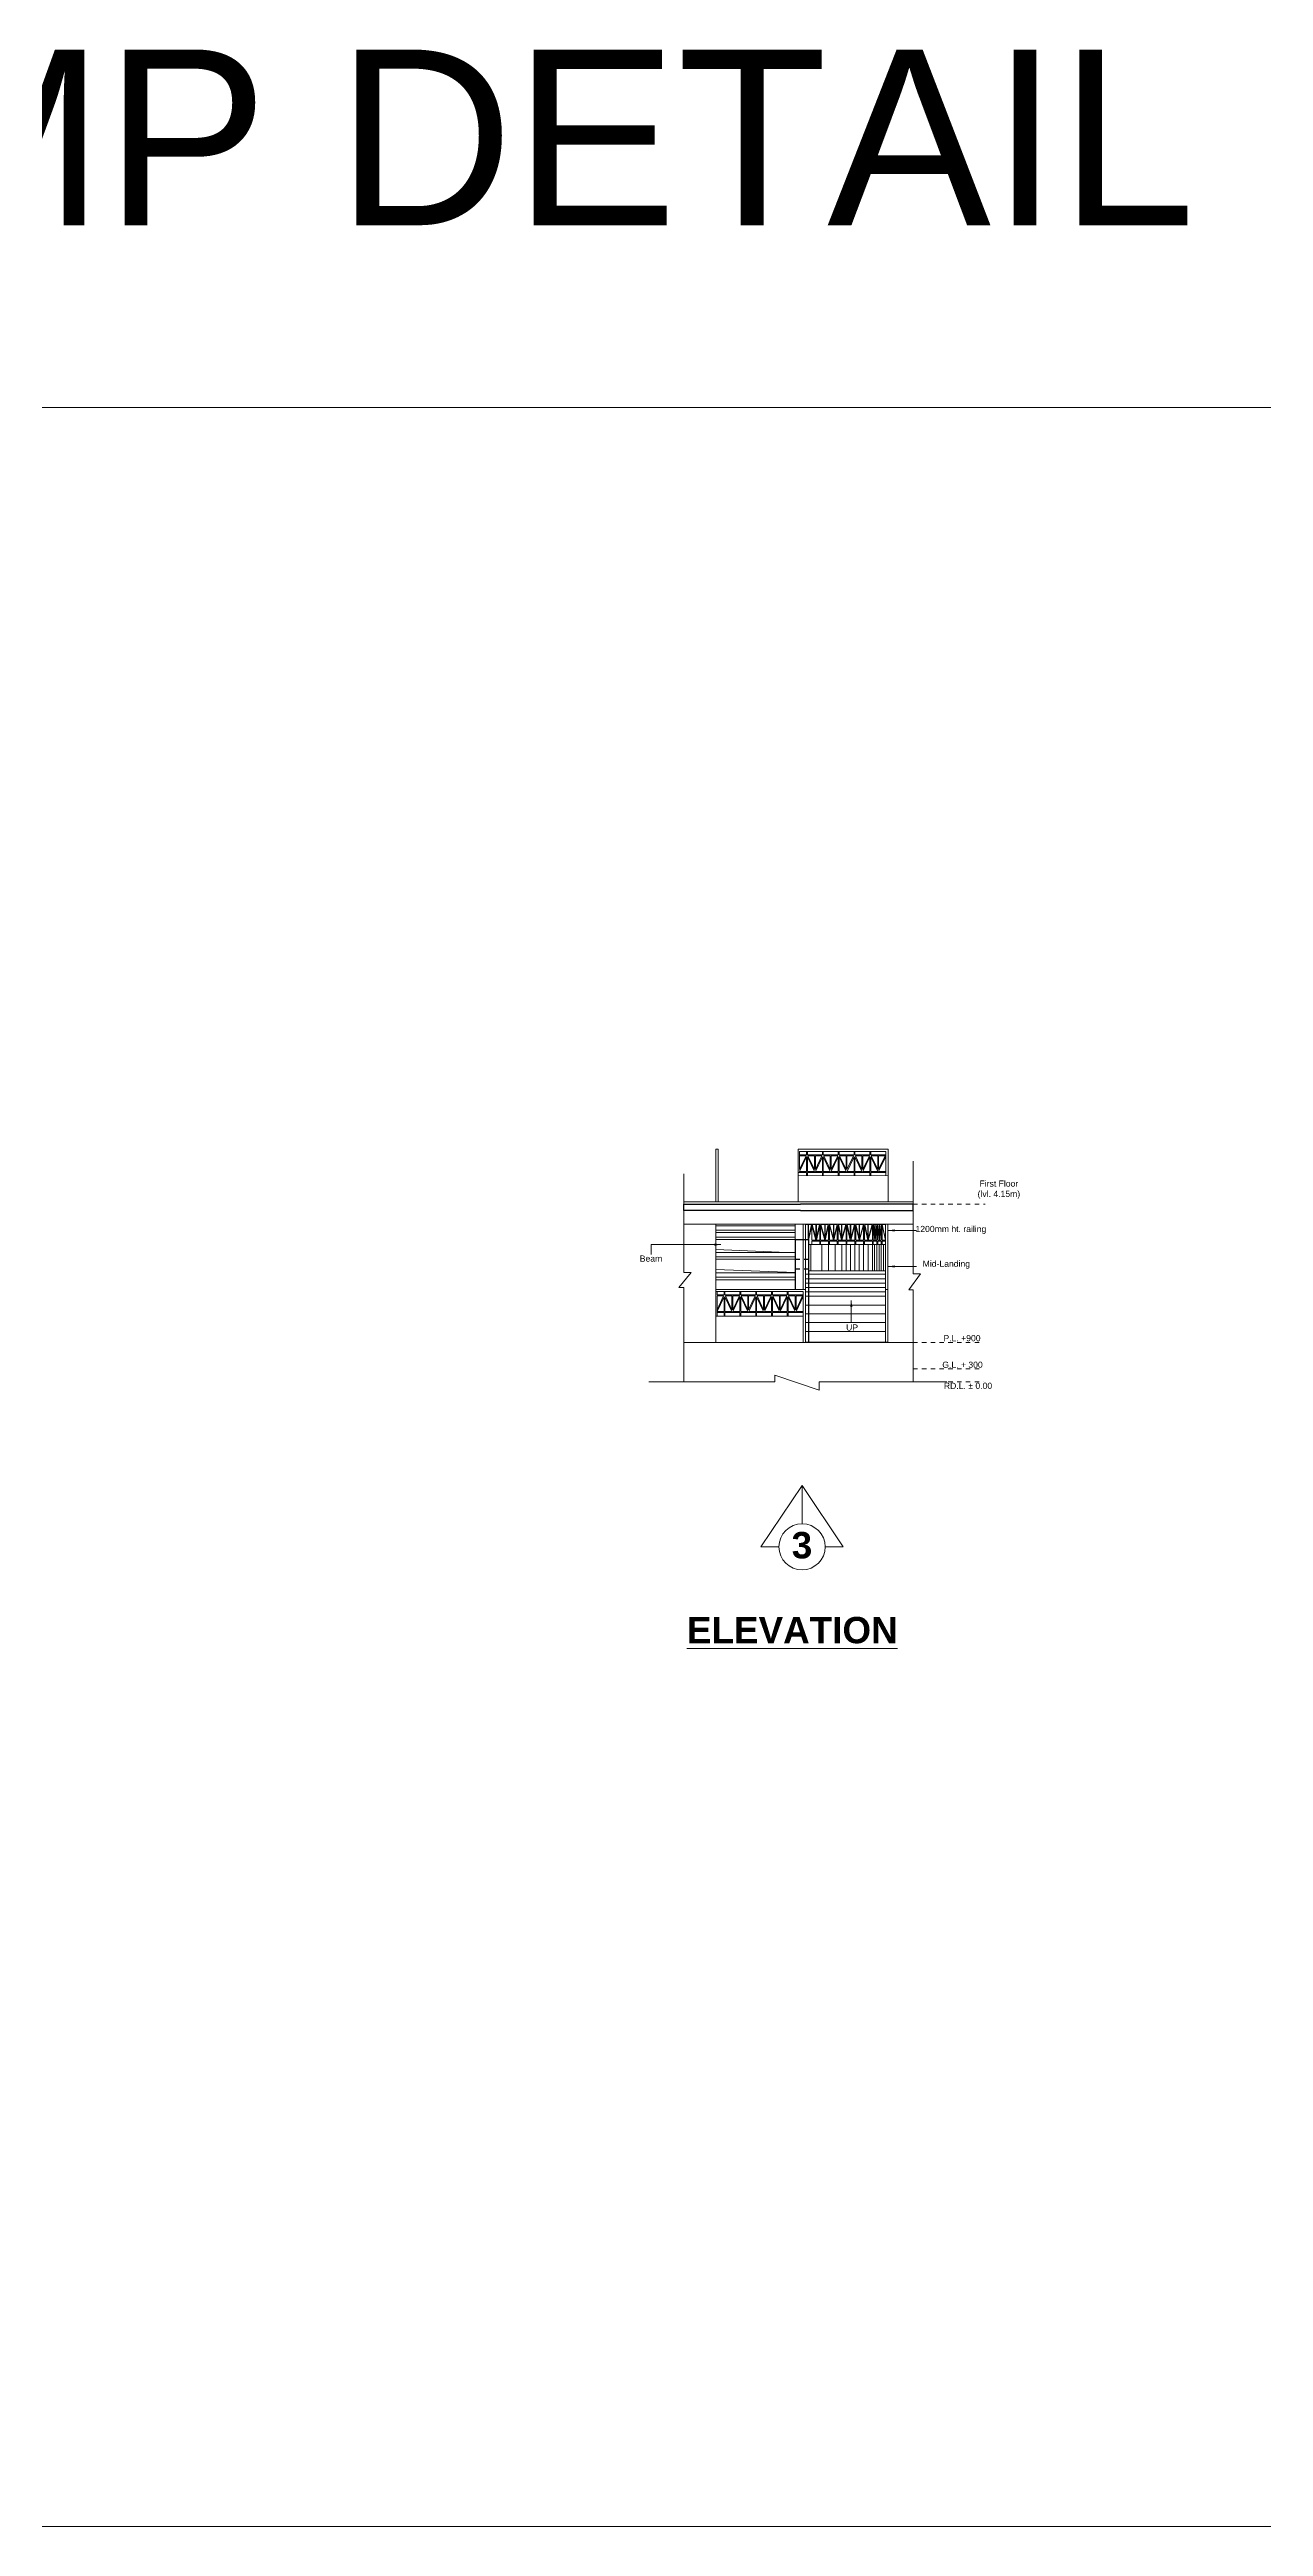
# Model space of a CAD drawing. Header units: millimetres. Extents: x 1898 to 3725, y 783 to 1532.
# Drawn here: x 2760.8 to 2788.4, y 862.1 to 918.5 of the extents above; entities that cross this region are included whole.
import ezdxf

# ---------------------------------------------------------------- set-up
doc = ezdxf.new("R2010")
doc.units = ezdxf.units.MM
doc.linetypes.add('CENTER', pattern=[2, 1.25, -0.25, 0.25, -0.25])
doc.linetypes.add('DASHED', pattern=[0.75, 0.5, -0.25])
for name, color, linetype, lineweight in [('beam', 1, 'Continuous', 20), ('Column', 251, 'Continuous', 30), ('DIM', 6, 'Continuous', 18), ('flooing', 92, 'Continuous', 20), ('GRID', 134, 'CENTER', 18), ('Railing', 23, 'Continuous', 13), ('RAMP', 213, 'Continuous', 20), ('slab', 95, 'Continuous', 25), ('TEXT', 7, 'Continuous', 15), ('Window-Wall', 7, 'Continuous', 18)]:
    doc.layers.add(name, color=color, linetype=linetype, lineweight=lineweight)
doc.styles.add('DIM', font='arial.ttf', dxfattribs={"height": 0.5})
doc.styles.add('dim-stylus bt', font='arial.ttf')
doc.styles.add('Tabrej', font='arial.ttf')
doc.styles.add('Tabrej.', font='arial.ttf', dxfattribs={"height": 2})
doc.dimstyles.new('DIMEN', dxfattribs={"dimtxt": 0.3, "dimasz": 0.25, "dimexe": 0.18, "dimexo": 0.0625, "dimgap": 0.09, "dimtad": 0, "dimdec": 3, "dimzin": 0, "dimdsep": 46, "dimtxsty": 'Tabrej', "dimcen": 0, "dimclrd": 256, "dimclre": 256, "dimclrt": 7, "dimadec": 0, "dimazin": 0, "dimtfac": 1, "dimtdec": 3, "dimtofl": 0, "dimtmove": 0, "dimatfit": 1, "dimfxl": 0, "dimtolj": 1, "dimtzin": 0, "dimlwd": -1, "dimlwe": -1, "dimarcsym": 0})

# ---------------------------------------------------------------- blocks, each defined once
blk = doc.blocks.new('DERT56789')
at = {"layer": 'beam'}
for p, q in [((23.5322, 3.5178), (23.5322, 3.7478)), ((23.5322, 3.7478), (25.3416, 3.7478)), ((23.5322, 3.5178), (25.3416, 3.4479)), ((25.3416, 3.7332), (25.3416, 3.4333)), ((23.5322, 3.0679), (23.5322, 3.299)), ((23.5322, 3.299), (25.3416, 3.299)), ((25.3416, 2.999), (23.5322, 3.0679)), ((23.5322, 2.8301), (25.3416, 2.8301)), ((23.5322, 2.8301), (23.5322, 2.6059)), ((25.3416, 3.2843), (25.3416, 2.9844)), ((25.3416, 2.8301), (25.3416, 2.6059))]:
    blk.add_line(p, q, dxfattribs=at)
blk.add_lwpolyline([(22.8048, 4.4051), (28.0248, 4.4054), (28.0248, 4.0964), (22.8048, 4.0961)], close=True, dxfattribs=at)
at = {"layer": 'Column', "lineweight": 25}
for p, q in [((25.3416, 3.7478), (25.3416, 2.6059)), ((25.3416, 3.7478), (25.6416, 3.7478)), ((25.6416, 3.7478), (25.6416, 1.4059))]:
    blk.add_line(p, q, dxfattribs=at)
at = {"layer": 'Column', "linetype": 'DASHED', "lineweight": 25, "ltscale": 0.002}
for p, q in [((25.3416, 3.299), (25.6416, 3.299)), ((25.3416, 3.0822), (25.6416, 3.0822))]:
    blk.add_line(p, q, dxfattribs=at)
at = {"layer": 'flooing'}
for p, q in [((27.397, 3.0309), (25.6416, 3.0309)), ((22.8048, 1.4059), (28.0248, 1.4059))]:
    blk.add_line(p, q, dxfattribs=at)
blk.add_lwpolyline([(28.0248, 4.6051), (22.8048, 4.6051), (22.8048, 4.5551), (28.0248, 4.5551)], close=True, dxfattribs=at)
at = {"layer": 'GRID', "ltscale": 0.0005}
for p, q in [((28.0248, 4.5551), (29.6618, 4.5551)), ((28.0248, 1.4059), (29.6209, 1.4059)), ((28.0248, 0.8059), (29.6226, 0.8059)), ((28.0248, 0.5059), (29.6284, 0.5059))]:
    blk.add_line(p, q, dxfattribs=at)
at = {"layer": 'Railing'}
for p, q in [((23.5322, 4.6051), (23.5322, 5.8051)), ((23.5322, 5.8051), (23.5822, 5.8051)), ((23.5822, 5.8051), (23.5822, 4.6051)), ((25.4062, 5.8051), (27.4518, 5.8051)), ((25.4062, 5.8051), (25.4062, 5.1952)), ((25.4378, 5.7551), (27.4018, 5.7551)), ((25.4378, 5.3402), (25.4378, 5.7551)), ((25.4378, 5.6756), (25.5978, 5.6756)), ((25.4378, 5.6556), (25.5868, 5.6556)), ((25.5868, 5.6556), (25.4378, 5.3402)), ((25.5978, 5.7556), (25.5978, 5.6756)), ((25.6178, 5.7556), (25.6178, 5.6756)), ((25.6178, 5.6756), (25.9578, 5.6756)), ((25.6289, 5.6556), (25.7778, 5.6556)), ((25.6289, 5.6556), (25.7778, 5.3402)), ((25.7778, 5.3402), (25.7778, 5.6556)), ((25.7978, 5.6556), (25.9468, 5.6556)), ((25.9468, 5.6556), (25.7978, 5.3402)), ((25.7978, 5.3402), (25.7978, 5.6556)), ((25.9578, 5.7556), (25.9578, 5.6756)), ((25.9778, 5.7556), (25.9778, 5.6756)), ((25.9778, 5.6756), (26.3178, 5.6756)), ((25.9889, 5.6556), (26.1378, 5.6556)), ((25.9889, 5.6556), (26.1378, 5.3402)), ((26.1378, 5.3402), (26.1378, 5.6556)), ((26.1578, 5.6556), (26.3068, 5.6556)), ((26.3068, 5.6556), (26.1578, 5.3402)), ((26.1578, 5.3402), (26.1578, 5.6556)), ((26.3178, 5.7556), (26.3178, 5.6756)), ((26.3378, 5.7556), (26.3378, 5.6756)), ((26.3378, 5.6756), (26.6778, 5.6756)), ((26.3489, 5.6556), (26.4978, 5.6556)), ((26.3489, 5.6556), (26.4978, 5.3402)), ((26.4978, 5.3402), (26.4978, 5.6556)), ((26.5178, 5.6556), (26.6668, 5.6556)), ((26.6668, 5.6556), (26.5178, 5.3402)), ((26.5178, 5.3402), (26.5178, 5.6556)), ((26.6778, 5.7556), (26.6778, 5.6756)), ((26.6978, 5.7556), (26.6978, 5.6756)), ((26.6978, 5.6756), (27.0378, 5.6756)), ((26.7089, 5.6556), (26.8578, 5.6556)), ((26.7089, 5.6556), (26.8578, 5.3402)), ((26.8578, 5.3402), (26.8578, 5.6556)), ((26.8778, 5.6556), (27.0268, 5.6556)), ((27.0268, 5.6556), (26.8778, 5.3402)), ((26.8778, 5.3402), (26.8778, 5.6556)), ((27.0378, 5.7556), (27.0378, 5.6756)), ((27.0578, 5.7556), (27.0578, 5.6756)), ((27.0578, 5.6756), (27.4018, 5.6756)), ((27.0689, 5.6556), (27.2178, 5.6556)), ((27.0689, 5.6556), (27.2178, 5.3402)), ((27.2178, 5.3402), (27.2178, 5.6556)), ((27.2378, 5.6556), (27.3868, 5.6556)), ((27.3868, 5.6556), (27.2378, 5.3402)), ((27.2378, 5.3402), (27.2378, 5.6556)), ((27.4018, 5.6406), (27.2389, 5.2956)), ((27.4018, 5.7551), (27.4018, 5.2056)), ((27.4518, 5.8051), (27.4518, 5.2059)), ((25.4062, 5.2756), (25.5978, 5.2756)), ((25.5978, 5.6322), (25.4389, 5.2956)), ((25.4389, 5.2956), (25.5978, 5.2956)), ((25.5978, 5.6322), (25.5978, 5.2956)), ((25.5978, 5.2756), (25.5978, 5.1956)), ((25.6178, 5.6322), (25.6178, 5.2956)), ((25.6178, 5.6322), (25.7768, 5.2956)), ((25.6178, 5.2956), (25.7768, 5.2956)), ((25.6178, 5.2756), (25.6178, 5.1956)), ((25.6178, 5.2756), (25.9578, 5.2756)), ((25.9578, 5.6322), (25.7989, 5.2956)), ((25.7989, 5.2956), (25.9578, 5.2956)), ((25.9578, 5.6322), (25.9578, 5.2956)), ((25.9578, 5.2756), (25.9578, 5.1956)), ((25.9778, 5.6322), (25.9778, 5.2956)), ((25.9778, 5.6322), (26.1368, 5.2956)), ((25.9778, 5.2956), (26.1368, 5.2956)), ((25.9778, 5.2756), (25.9778, 5.1956)), ((25.9778, 5.2756), (26.3178, 5.2756)), ((26.3178, 5.6322), (26.1589, 5.2956)), ((26.1589, 5.2956), (26.3178, 5.2956)), ((26.3178, 5.6322), (26.3178, 5.2956)), ((26.3178, 5.2756), (26.3178, 5.1956)), ((26.3378, 5.6322), (26.3378, 5.2956)), ((26.3378, 5.6322), (26.4968, 5.2956)), ((26.3378, 5.2956), (26.4968, 5.2956)), ((26.3378, 5.2756), (26.3378, 5.1956)), ((26.3378, 5.2756), (26.6778, 5.2756)), ((26.6778, 5.6322), (26.5189, 5.2956)), ((26.5189, 5.2956), (26.6778, 5.2956)), ((26.6778, 5.6322), (26.6778, 5.2956)), ((26.6778, 5.2756), (26.6778, 5.1956)), ((26.6978, 5.6322), (26.6978, 5.2956)), ((26.6978, 5.6322), (26.8568, 5.2956)), ((26.6978, 5.2956), (26.8568, 5.2956)), ((26.6978, 5.2756), (26.6978, 5.1956)), ((26.6978, 5.2756), (27.0378, 5.2756)), ((27.0378, 5.6322), (26.8789, 5.2956)), ((26.8789, 5.2956), (27.0378, 5.2956)), ((27.0378, 5.6322), (27.0378, 5.2956)), ((27.0378, 5.2756), (27.0378, 5.1956)), ((27.0578, 5.6322), (27.0578, 5.2956)), ((27.0578, 5.6322), (27.2168, 5.2956)), ((27.0578, 5.2956), (27.2168, 5.2956)), ((27.0578, 5.2756), (27.0578, 5.1956)), ((27.0578, 5.2756), (27.4018, 5.2756)), ((27.2389, 5.2956), (27.4018, 5.2956)), ((25.523, 2.6059), (25.523, 4.0962)), ((25.573, 2.6059), (25.573, 4.0962)), ((25.632, 4.0904), (25.573, 4.0904)), ((25.632, 3.7478), (25.632, 4.0904)), ((25.7119, 4.0904), (25.642, 3.7764)), ((25.642, 3.7764), (25.642, 4.0904)), ((25.7119, 4.0904), (25.642, 4.0904)), ((25.717, 4.0674), (25.6421, 3.7309)), ((25.717, 3.7309), (25.717, 4.0718)), ((25.8118, 3.7309), (25.717, 4.0718)), ((25.812, 4.0904), (25.7222, 4.0904)), ((25.8218, 3.7322), (25.7222, 4.0904)), ((25.812, 3.7309), (25.812, 4.0904)), ((25.8919, 4.0904), (25.8121, 3.732)), ((25.8919, 4.0904), (25.822, 4.0904)), ((25.822, 3.7309), (25.822, 4.0904)), ((25.897, 4.0674), (25.8221, 3.7309)), ((25.897, 3.7309), (25.897, 4.0674)), ((25.917, 3.7309), (25.917, 4.0718)), ((26.0118, 3.7309), (25.917, 4.0718)), ((26.012, 4.0904), (25.9222, 4.0904)), ((26.012, 3.7675), (25.9222, 4.0904)), ((26.012, 3.7675), (26.012, 4.0904)), ((26.0919, 4.0904), (26.022, 4.0904)), ((26.0919, 4.0904), (26.022, 3.7764)), ((26.022, 3.7764), (26.022, 4.0904)), ((26.097, 4.0674), (26.0221, 3.7309)), ((26.097, 3.7309), (26.097, 4.0674)), ((26.117, 3.7309), (26.117, 4.0718)), ((26.2118, 3.7309), (26.117, 4.0718)), ((26.212, 4.0904), (26.1222, 4.0904)), ((26.212, 3.7675), (26.1222, 4.0904)), ((26.212, 3.7675), (26.212, 4.0904)), ((26.2919, 4.0904), (26.222, 4.0904)), ((26.2919, 4.0904), (26.222, 3.7764)), ((26.222, 3.7764), (26.222, 4.0904)), ((26.297, 4.0674), (26.2221, 3.7309)), ((26.297, 3.7309), (26.297, 4.0674)), ((26.317, 3.7309), (26.317, 4.0674)), ((26.317, 4.0674), (26.3919, 3.7309)), ((26.3221, 4.0904), (26.392, 4.0904)), ((26.3221, 4.0904), (26.392, 3.7764)), ((26.392, 3.7764), (26.392, 4.0904)), ((26.402, 4.0904), (26.4918, 4.0904)), ((26.402, 3.7675), (26.4918, 4.0904)), ((26.402, 3.7675), (26.402, 4.0904)), ((26.4022, 3.7309), (26.497, 4.0718)), ((26.497, 3.7309), (26.497, 4.0718)), ((26.517, 3.7309), (26.517, 4.0674)), ((26.517, 4.0674), (26.5919, 3.7309)), ((26.5221, 4.0904), (26.592, 4.0904)), ((26.5221, 4.0904), (26.592, 3.7764)), ((26.592, 3.7764), (26.592, 4.0904)), ((26.602, 4.0904), (26.6918, 4.0904)), ((26.602, 3.7675), (26.6918, 4.0904)), ((26.602, 3.7675), (26.602, 4.0904)), ((26.6022, 3.7309), (26.697, 4.0718)), ((26.697, 3.7309), (26.697, 4.0718)), ((26.717, 4.0904), (26.797, 3.7309)), ((26.717, 3.7309), (26.717, 4.0674)), ((26.717, 4.0674), (26.7919, 3.7309)), ((26.7221, 4.0904), (26.792, 4.0904)), ((26.7221, 4.0904), (26.8019, 3.732)), ((26.792, 3.7309), (26.792, 4.0904)), ((26.7922, 3.7322), (26.8918, 4.0904)), ((26.802, 4.0904), (26.8918, 4.0904)), ((26.802, 3.7309), (26.802, 4.0904)), ((26.8022, 3.7309), (26.897, 4.0718)), ((26.897, 3.7309), (26.897, 4.0718)), ((26.917, 3.7309), (26.917, 4.0674)), ((26.917, 4.0674), (26.9919, 3.7309)), ((26.9221, 4.0904), (27.0918, 4.0904)), ((26.9221, 4.0904), (27.0019, 3.732)), ((26.992, 3.7309), (26.992, 4.0904)), ((26.9922, 3.7322), (27.0918, 4.0904)), ((27.002, 3.7309), (27.002, 4.0904)), ((27.0022, 3.7309), (27.097, 4.0718)), ((27.097, 3.7309), (27.097, 4.0718)), ((27.117, 3.7309), (27.117, 4.0678)), ((27.117, 4.0678), (27.1545, 3.7306)), ((27.1195, 4.0904), (27.1545, 4.0904)), ((27.1195, 4.0904), (27.1545, 3.776)), ((27.1545, 3.776), (27.1545, 4.0904)), ((27.1595, 4.0904), (27.1945, 4.0904)), ((27.1595, 3.776), (27.1945, 4.0904)), ((27.1595, 3.776), (27.1595, 4.0904)), ((27.1595, 3.7306), (27.197, 4.0678)), ((27.197, 3.7309), (27.197, 4.0678)), ((27.217, 3.7309), (27.217, 4.0678)), ((27.217, 4.0678), (27.2545, 3.7306)), ((27.2195, 4.0904), (27.2545, 4.0904)), ((27.2195, 4.0904), (27.2545, 3.776)), ((27.2545, 3.776), (27.2545, 4.0904)), ((27.2595, 4.0904), (27.2945, 4.0904)), ((27.2595, 3.776), (27.2945, 4.0904)), ((27.2595, 3.776), (27.2595, 4.0904)), ((27.2595, 3.7306), (27.297, 4.0678)), ((27.297, 3.7309), (27.297, 4.0678)), ((27.317, 3.7309), (27.317, 4.0789)), ((27.317, 4.0789), (27.3945, 3.7309)), ((27.3196, 4.0904), (27.397, 4.0904)), ((27.3196, 4.0904), (27.397, 3.7424)), ((27.397, 4.0963), (27.397, 1.4059)), ((27.397, 4.0963), (27.397, 3.0309)), ((27.447, 4.0963), (27.447, 1.4059)), ((25.897, 3.7309), (25.717, 3.7309)), ((25.717, 3.6309), (25.717, 3.7109)), ((25.897, 3.7109), (25.717, 3.7109)), ((25.897, 3.6309), (25.897, 3.7109)), ((26.097, 3.7309), (25.917, 3.7309)), ((25.917, 3.6309), (25.917, 3.7109)), ((26.097, 3.7109), (25.917, 3.7109)), ((26.097, 3.6309), (26.097, 3.7109)), ((26.297, 3.7309), (26.117, 3.7309)), ((26.117, 3.6309), (26.117, 3.7109)), ((26.297, 3.7109), (26.117, 3.7109)), ((26.297, 3.6309), (26.297, 3.7109)), ((26.317, 3.7309), (26.497, 3.7309)), ((26.317, 3.6309), (26.317, 3.7109)), ((26.317, 3.7109), (26.497, 3.7109)), ((26.497, 3.6309), (26.497, 3.7109)), ((26.517, 3.7309), (26.697, 3.7309)), ((26.517, 3.6309), (26.517, 3.7109)), ((26.517, 3.7109), (26.697, 3.7109)), ((26.697, 3.6309), (26.697, 3.7109)), ((26.717, 3.7309), (26.897, 3.7309)), ((26.717, 3.6309), (26.717, 3.7109)), ((26.717, 3.7109), (26.897, 3.7109)), ((26.897, 3.6309), (26.897, 3.7109)), ((26.917, 3.7309), (27.097, 3.7309)), ((26.917, 3.6309), (26.917, 3.7109)), ((26.917, 3.7109), (27.097, 3.7109)), ((27.097, 3.6309), (27.097, 3.7109)), ((27.117, 3.7309), (27.197, 3.7309)), ((27.117, 3.6309), (27.117, 3.7109)), ((27.117, 3.7109), (27.197, 3.7109)), ((27.197, 3.6309), (27.197, 3.7109)), ((27.217, 3.7309), (27.297, 3.7309)), ((27.217, 3.6309), (27.217, 3.7109)), ((27.217, 3.7109), (27.297, 3.7109)), ((27.297, 3.6309), (27.297, 3.7109)), ((27.317, 3.7309), (27.397, 3.7309)), ((27.317, 3.6309), (27.317, 3.7109)), ((27.317, 3.7109), (27.397, 3.7109)), ((23.5322, 2.0059), (23.5322, 2.6059)), ((23.5322, 2.6059), (25.573, 2.6059)), ((23.5322, 2.5659), (25.523, 2.5659)), ((23.559, 2.4859), (23.559, 2.5659)), ((23.719, 2.4859), (23.559, 2.4859)), ((23.559, 2.0059), (23.559, 2.4659)), ((23.559, 2.4659), (23.708, 2.4659)), ((23.708, 2.4659), (23.559, 2.1505)), ((23.719, 2.4425), (23.5601, 2.1059)), ((23.719, 2.5659), (23.719, 2.4859)), ((23.719, 2.4425), (23.719, 2.1059)), ((23.739, 2.5659), (23.739, 2.4859)), ((23.739, 2.4859), (24.079, 2.4859)), ((23.739, 2.4425), (23.739, 2.1059)), ((23.739, 2.4425), (23.898, 2.1059)), ((23.7501, 2.4659), (23.899, 2.4659)), ((23.7501, 2.4659), (23.899, 2.1505)), ((23.899, 2.1505), (23.899, 2.4659)), ((23.919, 2.4659), (24.068, 2.4659)), ((24.068, 2.4659), (23.919, 2.1505)), ((23.919, 2.1505), (23.919, 2.4659)), ((24.079, 2.4425), (23.9201, 2.1059)), ((24.079, 2.5659), (24.079, 2.4859)), ((24.079, 2.4425), (24.079, 2.1059)), ((24.099, 2.5659), (24.099, 2.4859)), ((24.099, 2.4859), (24.439, 2.4859)), ((24.099, 2.4425), (24.099, 2.1059)), ((24.099, 2.4425), (24.258, 2.1059)), ((24.1101, 2.4659), (24.259, 2.4659)), ((24.1101, 2.4659), (24.259, 2.1505)), ((24.259, 2.1505), (24.259, 2.4659)), ((24.279, 2.4659), (24.428, 2.4659)), ((24.428, 2.4659), (24.279, 2.1505)), ((24.279, 2.1505), (24.279, 2.4659)), ((24.439, 2.4425), (24.2801, 2.1059)), ((24.439, 2.5659), (24.439, 2.4859)), ((24.439, 2.4425), (24.439, 2.1059)), ((24.459, 2.5659), (24.459, 2.4859)), ((24.459, 2.4859), (24.799, 2.4859)), ((24.459, 2.4425), (24.459, 2.1059)), ((24.459, 2.4425), (24.618, 2.1059)), ((24.4701, 2.4659), (24.619, 2.4659)), ((24.4701, 2.4659), (24.619, 2.1505)), ((24.619, 2.1505), (24.619, 2.4659)), ((24.639, 2.4659), (24.788, 2.4659)), ((24.788, 2.4659), (24.639, 2.1505)), ((24.639, 2.1505), (24.639, 2.4659)), ((24.799, 2.4425), (24.6401, 2.1059)), ((24.799, 2.5659), (24.799, 2.4859)), ((24.799, 2.4425), (24.799, 2.1059)), ((24.819, 2.5659), (24.819, 2.4859)), ((24.819, 2.4859), (25.159, 2.4859)), ((24.819, 2.4425), (24.819, 2.1059)), ((24.819, 2.4425), (24.978, 2.1059)), ((24.8301, 2.4659), (24.979, 2.4659)), ((24.8301, 2.4659), (24.979, 2.1505)), ((24.979, 2.1505), (24.979, 2.4659)), ((24.999, 2.4659), (25.148, 2.4659)), ((25.148, 2.4659), (24.999, 2.1505)), ((24.999, 2.1505), (24.999, 2.4659)), ((25.159, 2.4425), (25.0001, 2.1059)), ((25.159, 2.5659), (25.159, 2.4859)), ((25.159, 2.4425), (25.159, 2.1059)), ((25.179, 2.5659), (25.179, 2.4859)), ((25.179, 2.4859), (25.523, 2.4859)), ((25.179, 2.4425), (25.179, 2.1059)), ((25.179, 2.4425), (25.338, 2.1059)), ((25.1901, 2.4659), (25.339, 2.4659)), ((25.1901, 2.4659), (25.339, 2.1505)), ((25.339, 2.1505), (25.339, 2.4659)), ((25.359, 2.4659), (25.508, 2.4659)), ((25.508, 2.4659), (25.359, 2.1505)), ((25.359, 2.1505), (25.359, 2.4659)), ((25.523, 2.4509), (25.3601, 2.1059)), ((25.523, 2.5659), (25.523, 1.4059)), ((25.573, 2.6059), (25.573, 1.4059)), ((27.397, 2.6059), (27.447, 2.6059)), ((23.719, 2.0859), (23.559, 2.0859)), ((23.5601, 2.1059), (23.719, 2.1059)), ((23.719, 2.0859), (23.719, 2.0059)), ((23.739, 2.1059), (23.898, 2.1059)), ((23.739, 2.0859), (23.739, 2.0059)), ((23.739, 2.0859), (24.079, 2.0859)), ((23.9201, 2.1059), (24.079, 2.1059)), ((24.079, 2.0859), (24.079, 2.0059)), ((24.099, 2.1059), (24.258, 2.1059)), ((24.099, 2.0859), (24.099, 2.0059)), ((24.099, 2.0859), (24.439, 2.0859)), ((24.2801, 2.1059), (24.439, 2.1059)), ((24.439, 2.0859), (24.439, 2.0059)), ((24.459, 2.1059), (24.618, 2.1059)), ((24.459, 2.0859), (24.459, 2.0059)), ((24.459, 2.0859), (24.799, 2.0859)), ((24.6401, 2.1059), (24.799, 2.1059)), ((24.799, 2.0859), (24.799, 2.0059)), ((24.819, 2.1059), (24.978, 2.1059)), ((24.819, 2.0859), (24.819, 2.0059)), ((24.819, 2.0859), (25.159, 2.0859)), ((25.0001, 2.1059), (25.159, 2.1059)), ((25.159, 2.0859), (25.159, 2.0059)), ((25.179, 2.1059), (25.338, 2.1059)), ((25.179, 2.0859), (25.179, 2.0059)), ((25.179, 2.0859), (25.523, 2.0859)), ((25.3601, 2.1059), (25.523, 2.1059))]:
    blk.add_line(p, q, dxfattribs=at)
at = {"layer": 'RAMP'}
for p, q in [((23.5322, 4.0961), (23.5322, 2.6059)), ((23.5322, 4.0609), (25.3416, 4.0609)), ((23.5322, 3.9609), (25.3416, 3.9609)), ((25.3416, 3.7478), (25.3416, 4.0962)), ((23.5322, 3.9044), (25.3416, 3.9044)), ((23.5322, 3.8044), (25.3416, 3.8044)), ((23.5322, 3.4555), (25.3416, 3.4555)), ((23.5322, 3.3555), (25.3416, 3.3555)), ((23.5322, 2.9867), (25.3416, 2.9867)), ((23.5322, 2.8867), (25.3416, 2.8867)), ((27.397, 2.9558), (25.573, 2.9558)), ((27.397, 2.8558), (25.573, 2.8558)), ((27.397, 2.7558), (25.573, 2.7558)), ((27.397, 2.6558), (25.573, 2.6558)), ((27.397, 2.5558), (25.573, 2.5558)), ((27.397, 2.4558), (25.573, 2.4558)), ((27.397, 2.2558), (25.573, 2.2558)), ((27.397, 2.0558), (25.573, 2.0558)), ((27.397, 1.8558), (25.573, 1.8558)), ((27.397, 1.6558), (25.573, 1.6558))]:
    blk.add_line(p, q, dxfattribs=at)
at = {"layer": 'slab'}
blk.add_line((27.447, 1.4059), (25.573, 1.4059), dxfattribs=at)
for points in [[(25.4562, 4.4051), (22.8048, 4.4051), (22.8048, 4.5551), (25.4562, 4.5551)], [(25.4562, 4.4051), (28.0248, 4.4051), (28.0248, 4.5551), (25.4562, 4.5551)]]:
    blk.add_lwpolyline(points, dxfattribs=at)
at = {"layer": 'TEXT', "ltscale": 0.05}
for p, q in [((25.4947, -1.85), (24.5562, -3.2487)), ((25.4947, -2.7226), (25.4947, -1.85)), ((26.4332, -3.2487), (25.4947, -1.85)), ((24.9686, -3.2487), (24.5562, -3.2487)), ((26.4332, -3.2487), (26.0207, -3.2487))]:
    blk.add_line(p, q, dxfattribs=at)
blk.add_circle((25.4947, -3.2487), 0.526, dxfattribs=at)
at = {"layer": 'Window-Wall'}
for p, q in [((22.8048, 5.2404), (22.8048, 2.9933)), ((25.4062, 5.1952), (27.4518, 5.2059)), ((25.4062, 5.1952), (25.4062, 4.6051)), ((27.4518, 5.2059), (27.4518, 4.6051)), ((28.0248, 5.5346), (28.0248, 2.9671)), ((27.397, 3.6309), (25.6416, 3.6309)), ((22.6874, 2.6527), (22.972, 2.9933)), ((22.8048, 2.9933), (22.972, 2.9933)), ((27.9289, 2.5991), (28.1877, 2.9671)), ((28.0248, 2.9671), (28.1877, 2.9671)), ((22.8048, 2.6527), (22.6874, 2.6527)), ((22.8048, 2.6527), (22.8048, 0.5059)), ((28.0248, 2.5991), (27.9289, 2.5991)), ((28.0248, 2.5991), (28.0248, 0.5059)), ((23.5322, 2.0059), (25.523, 2.0059)), ((23.5322, 2.0059), (23.5322, 1.4059)), ((24.875, 0.5059), (24.875, 0.659)), ((25.887, 0.3168), (24.875, 0.659)), ((22.0049, 0.5059), (24.875, 0.5059)), ((25.887, 0.5059), (28.7923, 0.5059)), ((25.887, 0.5059), (25.887, 0.3168))]:
    blk.add_line(p, q, dxfattribs=at)
at = {"layer": 'Window-Wall', "color": 252}
for p, q in [((25.6974, 3.6309), (25.697, 3.0319)), ((25.9474, 3.6309), (25.947, 3.0318)), ((26.0974, 3.6309), (26.097, 3.0317)), ((26.2474, 3.6309), (26.247, 3.0316)), ((26.3974, 3.6309), (26.397, 3.0315)), ((26.4974, 3.6309), (26.497, 3.0314)), ((26.5974, 3.6309), (26.597, 3.0314)), ((26.6974, 3.6309), (26.697, 3.0313)), ((26.7974, 3.6309), (26.797, 3.0313)), ((26.8974, 3.6309), (26.897, 3.0312)), ((26.9974, 3.6309), (26.997, 3.0311)), ((27.0974, 3.6309), (27.097, 3.0311)), ((27.1474, 3.6309), (27.147, 3.031)), ((27.1974, 3.6309), (27.197, 3.031)), ((27.2474, 3.6309), (27.247, 3.031)), ((27.2974, 3.6309), (27.297, 3.031)), ((27.3474, 3.6309), (27.347, 3.0309))]:
    blk.add_line(p, q, dxfattribs=at)
at = {"layer": 'TEXT', "attachment_point": 5, "style": 'dim-stylus bt'}
for s, insert, char_height, width in [('\\A1;First Floor\\P(lvl. 4.15m)', (29.9755, 4.883), 0.140287, 2.432176), (' 1200mm ht. railing', (28.8562, 3.9669), 0.140287, 2.109291), ('Beam', (22.0569, 3.3132), 0.14029, 1.633413), ('Mid-Landing', (28.7798, 3.1748), 0.140287, 2.109291), ('UP', (26.6337, 1.7436), 0.14029, 2.643266), ('P.L. +900', (29.1367, 1.5011), 0.14029, 1.633413), (' \\PG.L. + 300', (29.1473, 1.013), 0.14029, 0.990715), ('RD.L. ± 0.00', (29.2732, 0.4162), 0.140287, 1.288711)]:
    blk.add_mtext(s, dxfattribs=dict(at, insert=insert, char_height=char_height, width=width))
at = {"layer": 'TEXT', "insert": (25.2541, -2.9147), "char_height": 0.6, "attachment_point": 1, "rotation": 1.0017, "style": 'Tabrej.'}
blk.add_mtext_dynamic_manual_height_columns('{\\fArial|b1|i0|c0|p34;3}', width=20.540561, gutter_width=5, heights=[0], dxfattribs=at)
at = {"layer": 'TEXT', "insert": (22.8753, -4.8439), "char_height": 0.6, "attachment_point": 1, "style": 'Tabrej.'}
blk.add_mtext_dynamic_manual_height_columns('{\\fArial|b1|i0|c0|p34;\\LELEVATION }', width=20.540561, gutter_width=5, heights=[0], dxfattribs=at)
at = {"layer": 'DIM'}
for points, override in [([(27.4533, 3.953), (28.0991, 3.953)], {"dimtxt": 0.2, "dimasz": 0.15, "dimgap": 0.09, "dimtad": 0, "dimarcsym": 1}), ([(23.6482, 3.6328), (22.0579, 3.6328), (22.0579, 3.4032)], {"dimtxt": 0.2, "dimasz": 0.15, "dimgap": 0.09, "dimtad": 0, "dimarcsym": 1}), ([(27.4533, 3.1337), (28.0991, 3.1337)], {"dimtxt": 0.2, "dimasz": 0.15, "dimgap": 0.09, "dimtad": 0, "dimarcsym": 1}), ([(26.6159, 2.3625), (26.6159, 1.8558)], {"dimtxt": 0.2, "dimasz": 0.15, "dimarcsym": 1})]:
    blk.add_leader(points, dimstyle='DIMEN', override=override, dxfattribs=at)

msp = doc.modelspace()

# ---------------------------------------------------------------- linework, layer by layer
at = {"layer": 'DIM'}
msp.add_lwpolyline([(2681.8401, 910.3571), (2854.8272, 910.3571), (2854.8272, 862.1185), (2681.8401, 862.1185)], close=True, dxfattribs=at)

# ---------------------------------------------------------------- block references
at = {"layer": 'Window-Wall'}
msp.add_blockref('DERT56789', (2752.4428, 887.669), dxfattribs=at)

# ---------------------------------------------------------------- texts
at = {"layer": 'TEXT', "insert": (2736.2671, 918.5071), "char_height": 4, "attachment_point": 1, "style": 'DIM'}
msp.add_mtext_dynamic_manual_height_columns('\\pi13.374;RAMP DETAIL', width=63.370035, gutter_width=1.5338, heights=[0], dxfattribs=at)

doc.saveas('drawing.dxf')
